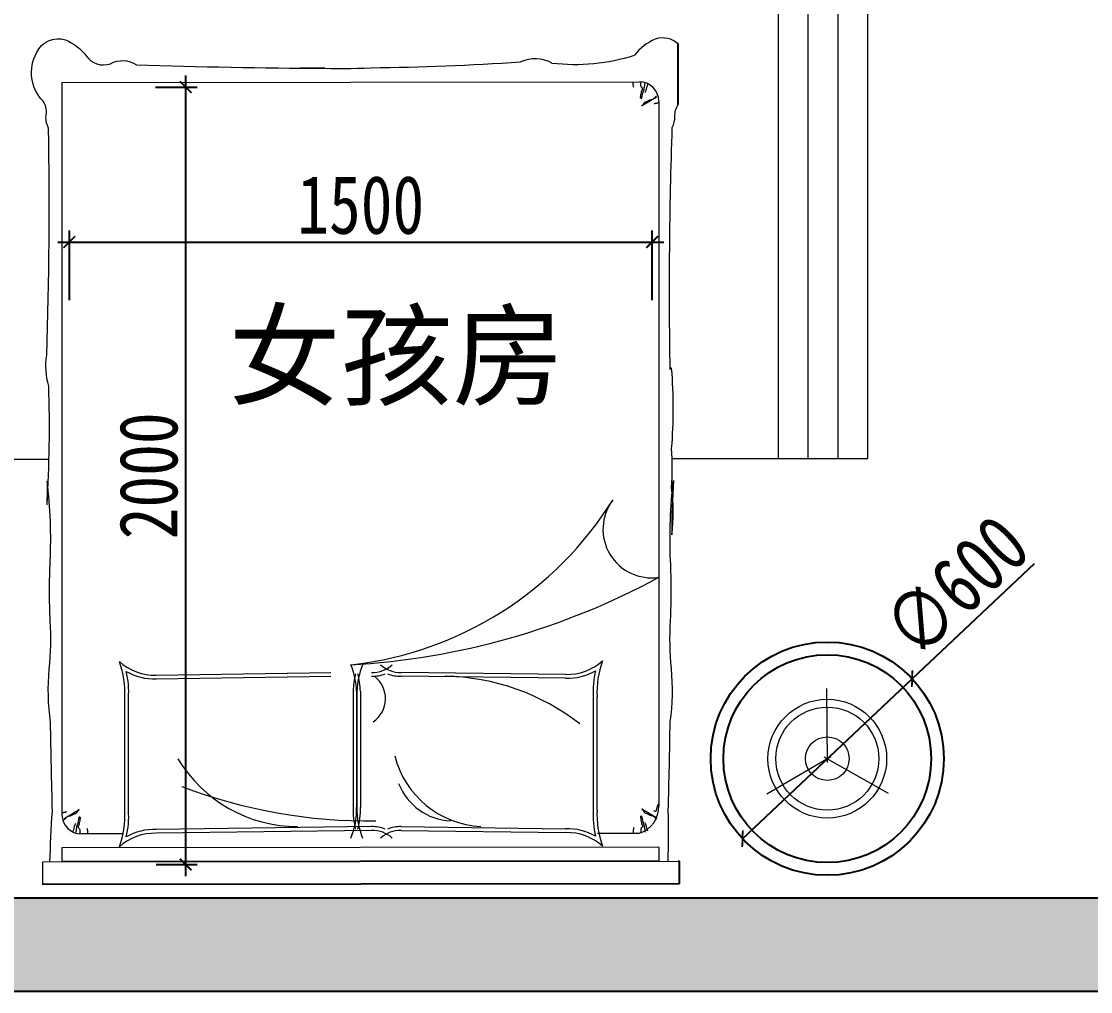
# Model space of a CAD drawing. Header units: millimetres. Extents: x -41640 to 3079702, y -5257903 to 68462.
# Drawn here: x -36005 to -33254, y 35367 to 37863 of the extents above; entities that cross this region are included whole.
import ezdxf

# ---------------------------------------------------------------- set-up
doc = ezdxf.new("R2010")
doc.units = ezdxf.units.MM
doc.header["$LTSCALE"] = 10
doc.layers.get('0').update_dxf_attribs({"color": 255})
doc.layers.get('Defpoints').update_dxf_attribs({"color": 255})
doc.layers.add('0008原建筑墙柱体', color=145, linetype='Continuous')
doc.layers.add('WALL', color=255, linetype='Continuous')
doc.layers.add('FURNITURE', color=2, linetype='Continuous', lineweight=5)
doc.styles.add('(图框)宋体', font='', dxfattribs={"width": 0.8})
doc.styles.get("Standard").update_dxf_attribs({"font": ''})
doc.styles.add('邓林', font='simhei.ttf')
doc.styles.get('(图框)宋体').set_extended_font_data('SimSun')
doc.styles.get('Standard').set_extended_font_data('SimSun')
doc.dimstyles.get("Standard").update_dxf_attribs({"dimtxt": 0.18, "dimasz": 0.18, "dimexe": 0.18, "dimexo": 0.0625, "dimgap": 0.09, "dimtad": 0, "dimtih": 1, "dimtoh": 1, "dimdec": 4, "dimzin": 0, "dimdsep": 46, "dimtxsty": 'Standard', "dimcen": 0.09, "dimadec": 0, "dimazin": 0, "dimtfac": 1, "dimtdec": 4, "dimtofl": 0, "dimtmove": 0, "dimatfit": 3, "dimfxl": 1, "dimtolj": 1, "dimtzin": 0, "dimarcsym": 0})

# ---------------------------------------------------------------- blocks, each defined once
blk = doc.blocks.new('_ArchTick')
at = {"color": 0, "linetype": 'ByBlock', "const_width": 0.15}
blk.add_lwpolyline([(-0.5, -0.5), (0.5, 0.5)], dxfattribs=at)
blk = doc.blocks.new('*D472')
at = {"color": 250, "lineweight": -2}
for p, q in [((-35881.4, 37145.4), (-35881.4, 37325.4)), ((-34381.7, 37145.4), (-34381.7, 37325.4)), ((-35911.4, 37295.4), (-34351.7, 37295.4))]:
    blk.add_line(p, q, dxfattribs=at)
at = {"layer": 'Defpoints', "color": 0, "lineweight": 30}
for p in [(-34381.7, 37295.4), (-35881.4, 37063.9), (-34381.7, 37069.9)]:
    blk.add_point(p, dxfattribs=at)
at = {"color": 250, "lineweight": -2, "xscale": 30, "yscale": 30, "zscale": 30, "rotation": 180}
blk.add_blockref('_ArchTick', (-35881.4, 37295.4), dxfattribs=at)
at = {"color": 250, "lineweight": -2, "xscale": 30, "yscale": 30, "zscale": 30}
blk.add_blockref('_ArchTick', (-34381.7, 37295.4), dxfattribs=at)
at = {"color": 45, "insert": (-35131.6, 37390.4), "char_height": 150, "attachment_point": 5, "style": '(图框)宋体', "bg_fill": 3, "box_fill_scale": 1.1, "bg_fill_color": 256, "bg_fill_true_color": 13158600, "bg_fill_transparency": 14311372}
blk.add_mtext('1500', dxfattribs=at)
blk = doc.blocks.new('_Dot')
at = {"color": 0, "linetype": 'ByBlock', "lineweight": -2}
blk.add_line((-0.5, 0), (-1, 0), dxfattribs=at)
at = {"color": 0, "linetype": 'ByBlock', "const_width": 0.5}
blk.add_lwpolyline([(-0.25, 0, 1), (0.25, 0, 1)], format="xyb", close=True, dxfattribs=at)
blk = doc.blocks.new('DOT')
at = {"color": 0, "linetype": 'ByBlock'}
blk.add_line((-0.35, 0), (-1, 0), dxfattribs=at)
at = {"color": 0, "linetype": 'ByBlock', "const_width": 0.35}
blk.add_lwpolyline([(-0.175, 0, 1), (0.175, 0, 1)], format="xyb", close=True, dxfattribs=at)
blk = doc.blocks.new('*D473')
at = {"color": 250, "lineweight": -2}
for p, q in [((-35582.1, 37724), (-35582.1, 35664)), ((-35660.1, 37694), (-35552.1, 37694)), ((-35657.8, 35694), (-35552.1, 35694))]:
    blk.add_line(p, q, dxfattribs=at)
at = {"layer": 'Defpoints', "color": 0, "lineweight": 30}
for p in [(-35690.1, 37694), (-35687.8, 35694), (-35582.1, 35694)]:
    blk.add_point(p, dxfattribs=at)
at = {"color": 250, "lineweight": -2, "xscale": 30, "yscale": 30, "zscale": 30}
for p, rotation in [((-35582.1, 37694), 90), ((-35582.1, 35694), 270)]:
    blk.add_blockref('_ArchTick', p, dxfattribs=dict(at, rotation=rotation))
at = {"color": 45, "insert": (-35677.1, 36694), "char_height": 150, "attachment_point": 5, "rotation": 90, "style": '(图框)宋体', "bg_fill": 3, "box_fill_scale": 1.1, "bg_fill_color": 256, "bg_fill_true_color": 13158600, "bg_fill_transparency": 14308000}
blk.add_mtext('2000', dxfattribs=at)
blk = doc.blocks.new('*D609')
at = {"color": 250, "lineweight": -2}
for p in [(-33399.1, 36467.9), (-34149.3, 35760.4)]:
    blk.add_line(p, (-33712.8, 36172.1), dxfattribs=at)
at = {"layer": 'Defpoints', "color": 0, "lineweight": 30}
for p in [(-33712.8, 36172.1, 0), (-34149.3, 35760.4, 0)]:
    blk.add_point(p, dxfattribs=at)
at = {"color": 250, "lineweight": -2, "xscale": 30, "yscale": 30, "zscale": 30, "rotation": 43.32336342493579}
blk.add_blockref('_ArchTick', (-34149.3, 35760.4), dxfattribs=at)
at = {"color": 45, "insert": (-33599.4, 36409.7), "char_height": 150, "attachment_point": 5, "rotation": 43.3234, "style": '(图框)宋体', "bg_fill": 3, "box_fill_scale": 1.1, "bg_fill_color": 256, "bg_fill_true_color": 13158600, "bg_fill_transparency": 5545228}
blk.add_mtext('∅600', dxfattribs=at)
at = {"color": 250, "lineweight": -2, "xscale": 30, "yscale": 30, "zscale": 30, "rotation": 223.3233634249358}
blk.add_blockref('_ArchTick', (-33712.8, 36172.1), dxfattribs=at)

msp = doc.modelspace()

# ---------------------------------------------------------------- hatches: boundary and pattern name
at = {"layer": '0008原建筑墙柱体'}
msp.add_hatch(color=252, dxfattribs=at).paths.add_polyline_path([(-18141.1, 35777), (-18381.1, 35777), (-18381.1, 35607), (-37571.3, 35607), (-37571.3, 36557), (-37811.3, 36557), (-37811.3, 35367), (-18141.1, 35367)])

# ---------------------------------------------------------------- linework, layer by layer
at = {"color": 45}
msp.add_line((-34314.7, 37649.4), (-34314.7, 37804.9), dxfattribs=at)
at = {"color": 7}
for p, q in [((-20881.1, 35607), (-37571.3, 35607)), ((-18141.1, 35367), (-37811.3, 35367))]:
    msp.add_line(p, q, dxfattribs=at)
at = {"color": 45}
for points in [[(-34311.5, 35644.6), (-34311.5, 35694.6), (-34311.5, 35701.8), (-34314.7, 35701.8)], [(-34311.5, 35644.6), (-35950.4, 35642.8)]]:
    msp.add_lwpolyline(points, dxfattribs=at)
msp.add_circle((-33931.1, 35966.3, 0), 300, dxfattribs=at)
at = {"color": 250}
msp.add_circle((-33931.1, 35966.3, 0), 267.3, dxfattribs=at)
at = {"layer": 'FURNITURE', "color": 8}
for p, q in [((-34057.8, 38249, -35992.1), (-34057.8, 36738.1, 691.4)), ((-33980.8, 38249, -35992.1), (-33980.8, 36738.1, 921.7)), ((-33903.8, 38249, -35992.1), (-33903.8, 36738.1, 1144.4)), ((-35900.4, 37705.8), (-34414.7, 37707.6)), ((-35900.4, 37705.8), (-35900.4, 35822.8)), ((-34364.7, 37657.6), (-34364.7, 35844.6)), ((-35657.9, 36181.2), (-35208.7, 36188.3)), ((-35657.9, 36181.2), (-35208.7, 36188.3)), ((-35657.9, 36171.3), (-35208.7, 36178.4)), ((-35657.9, 36171.3), (-35208.7, 36178.4)), ((-34604.4, 36183), (-35027.5, 36188.3)), ((-34604.4, 36183), (-35027.5, 36188.3)), ((-34604.4, 36173.1), (-35027.5, 36178.4)), ((-34604.4, 36173.1), (-35027.5, 36178.4)), ((-35738.9, 35832.3), (-35738.9, 36123.3)), ((-35738.9, 35832.3), (-35738.9, 36123.3)), ((-35729.1, 35832.3), (-35729.1, 36123.3)), ((-35729.1, 35832.3), (-35729.1, 36123.3)), ((-35151.2, 36139.6), (-35151.2, 35841)), ((-35151.2, 36139.6), (-35151.2, 35841)), ((-35142.4, 36139.6), (-35142.4, 35841)), ((-35142.4, 36139.6), (-35142.4, 35841)), ((-35141.3, 36139.6), (-35141.3, 35841)), ((-35141.3, 36139.6), (-35141.3, 35841)), ((-35132.5, 36139.6), (-35132.5, 35841)), ((-34533.1, 35834.1), (-34533.1, 36125.1)), ((-34523.2, 35834.1), (-34523.2, 36125.1)), ((-34523.2, 35834.1), (-34523.2, 36125.1)), ((-35743.1, 35772.8), (-35850.4, 35772.8)), ((-35743.1, 35772.8), (-35850.4, 35772.8)), ((-35103.5, 35791.5), (-35657.7, 35784.3)), ((-35103.5, 35791.5), (-35657.7, 35784.3)), ((-35103.5, 35781.6), (-35657.7, 35774.4)), ((-35103.5, 35781.6), (-35657.7, 35774.4)), ((-35027.5, 35791.5), (-34604.4, 35786.1)), ((-35027.5, 35781.6), (-34604.4, 35776.2)), ((-35027.5, 35781.6), (-34604.4, 35776.2)), ((-34522, 35774.6), (-34414.7, 35774.6)), ((-34522, 35774.6), (-34414.7, 35774.6)), ((-34364.7, 35738.6), (-35900.4, 35736.8)), ((-34364.7, 35738.6), (-35900.4, 35736.8)), ((-34364.7, 35738.6), (-34364.7, 35703.8)), ((-34364.7, 35738.6), (-34364.7, 35703.8)), ((-35900.4, 35736.8), (-35900.4, 35702)), ((-35900.4, 35736.8), (-35900.4, 35702)), ((-34364.7, 35703.8), (-35900.4, 35702)), ((-34364.7, 35703.8), (-35900.4, 35702))]:
    msp.add_line(p, q, dxfattribs=at)
at = {"layer": 'FURNITURE', "color": 45}
for p, q in [((-33931, 35956.1, 0), (-33932.6, 36146.5, 0)), ((-33931, 35956.1, 0), (-33932.6, 36146.5, 0)), ((-33922.3, 35971.4, 0), (-34086.4, 35874.8, 0)), ((-33922.3, 35971.4, 0), (-34086.4, 35874.8, 0)), ((-33940, 35971.3, 0), (-33774.3, 35877.4, 0)), ((-33940, 35971.3, 0), (-33774.3, 35877.4, 0)), ((-34314.7, 35701.8), (-35950.4, 35700)), ((-35950.4, 35700), (-35950.4, 35642.8)), ((-35950.4, 35700), (-35950.4, 35642.8))]:
    msp.add_line(p, q, dxfattribs=at)
for points in [[(-35933.7, 36736.3), (-36443.5, 36736.3), (-36443.5, 38247.2), (-34945.6, 38247.9)], [(-34330.4, 36738.1), (-33826.8, 36738.1), (-33826.8, 38249), (-34945.6, 38247.9)]]:
    msp.add_lwpolyline(points, dxfattribs=at)
for points in [[(-35938.4, 36619.3, 0.02207), (-35934.4, 36925, -0.107642), (-35939.7, 37004, 0.013557), (-35935.1, 37588.2, -0.116259), (-35941.8, 37616.7, 0.225197), (-35948.7, 37657.7, -0.329446), (-35965.7, 37782.5, -0.37589), (-35891.5, 37815.8, -0.123892), (-35838.1, 37774.4, 0.342539), (-35775.6, 37754, -0.276618), (-35708.8, 37751.6, 0.007613), (-35223.7, 37742.3, 0.004943), (-35286.2, 37742.9, -0.001172), (-35234, 37742.7)], [(-34340.8, 35701.8, 0.011146), (-34340.2, 35832.8, 0.00267), (-34335.4, 36061.3, 0.05901), (-34332.1, 36198.4, -0.038458), (-34334.6, 36322.1, 0.025508), (-34334.6, 36476.3, -0.039412), (-34326.9, 36682.3, 0.017638), (-34331.3, 36541.9, 0.063424), (-34331.6, 36663.2, 0.02983), (-34331.6, 36763.8, 0.039677), (-34331.6, 36970.2, 1.099833), (-34335.4, 36967.4, -0.012723), (-34330, 37589.9, 0.116259), (-34323.3, 37618.5, -0.149595), (-34314.7, 37649.4, -0.149595)], [(-35931.3, 35700, -0.011144), (-35924.9, 35831, -0.00267), (-35929.7, 36059.6, -0.05901), (-35933, 36196.6, 0.038458), (-35930.5, 36320.3, -0.025508), (-35930.5, 36474.5, 0.039412), (-35938.2, 36680.5, -0.007679), (-35939.4, 36619.3, -0.007679)]]:
    msp.add_lwpolyline(points, format="xyb", dxfattribs=at)
at = {"layer": 'FURNITURE', "color": 8}
for points in [[(-34429, 37692.9), (-34429.5, 37694.8), (-34429.8, 37696.6), (-34430.1, 37698.4), (-34430.3, 37700.3), (-34430.4, 37702.1), (-34430.5, 37703.9), (-34430.5, 37705.8), (-34430.5, 37707.6)], [(-34429, 37692.9), (-34429.5, 37694.8), (-34429.8, 37696.6), (-34430.1, 37698.4), (-34430.3, 37700.3), (-34430.4, 37702.1), (-34430.5, 37703.9), (-34430.5, 37705.8), (-34430.5, 37707.6)], [(-34408.8, 37664.2), (-34411, 37663.6), (-34411.9, 37665.1), (-34411.9, 37665.1), (-34410.8, 37673.6), (-34410.2, 37677.5), (-34408.8, 37678.7), (-34409.4, 37682.8), (-34406.5, 37688.5), (-34406.5, 37691.2), (-34410, 37694.6), (-34410.8, 37697.5), (-34411, 37699.1), (-34411, 37707.5), (-34411, 37706)], [(-34408.8, 37664.2), (-34411, 37663.6), (-34411.9, 37665.1), (-34411.9, 37665.1), (-34410.8, 37673.6), (-34410.2, 37677.5), (-34408.8, 37678.7), (-34409.4, 37682.8), (-34406.5, 37688.5), (-34406.5, 37691.2), (-34410, 37694.6), (-34410.8, 37697.5), (-34411, 37699.1), (-34411, 37707.5), (-34411, 37706)], [(-34408.8, 37664.2), (-34407.7, 37670.1), (-34406.8, 37674.7), (-34406, 37678.1), (-34405.3, 37680.7), (-34404.7, 37682.5), (-34404.2, 37683.7), (-34403.9, 37684.5), (-34403.5, 37685.1), (-34403.3, 37685.7), (-34403.1, 37686.2), (-34402.9, 37686.8), (-34402.8, 37687.4), (-34402.7, 37687.9), (-34402.6, 37688.6), (-34402.5, 37689.2), (-34402.4, 37689.9), (-34402.3, 37690.7), (-34402.2, 37691.6), (-34402, 37692.7), (-34401.7, 37694.2), (-34401.4, 37696.2), (-34401, 37698.6), (-34400.5, 37701.6), (-34399.8, 37705.4)], [(-34408.8, 37664.2), (-34407.7, 37670.1), (-34406.8, 37674.7), (-34406, 37678.1), (-34405.3, 37680.7), (-34404.7, 37682.5), (-34404.2, 37683.7), (-34403.9, 37684.5), (-34403.5, 37685.1), (-34403.3, 37685.7), (-34403.1, 37686.2), (-34402.9, 37686.8), (-34402.8, 37687.4), (-34402.7, 37687.9), (-34402.6, 37688.6), (-34402.5, 37689.2), (-34402.4, 37689.9), (-34402.3, 37690.7), (-34402.2, 37691.6), (-34402, 37692.7), (-34401.7, 37694.2), (-34401.4, 37696.2), (-34401, 37698.6), (-34400.5, 37701.6), (-34399.8, 37705.4)], [(-34392.5, 37702.4), (-34393.5, 37700.1), (-34394.3, 37698.1), (-34395, 37696.3), (-34395.5, 37694.7), (-34395.9, 37693.3), (-34396.2, 37692), (-34396.5, 37690.9), (-34396.8, 37689.8), (-34397, 37688.8), (-34397.3, 37687.9), (-34397.6, 37686.9), (-34397.9, 37685.8), (-34398.4, 37684.6), (-34398.8, 37683.3), (-34399.4, 37681.9), (-34400, 37680.2)], [(-34392.5, 37702.4), (-34393.5, 37700.1), (-34394.3, 37698.1), (-34395, 37696.3), (-34395.5, 37694.7), (-34395.9, 37693.3), (-34396.2, 37692), (-34396.5, 37690.9), (-34396.8, 37689.8), (-34397, 37688.8), (-34397.3, 37687.9), (-34397.6, 37686.9), (-34397.9, 37685.8), (-34398.4, 37684.6), (-34398.8, 37683.3), (-34399.4, 37681.9), (-34400, 37680.2)], [(-34370.2, 37668.7), (-34371.4, 37667.7), (-34372.5, 37667), (-34373.5, 37666.3), (-34374.3, 37665.8), (-34375.1, 37665.4), (-34375.7, 37665), (-34376.3, 37664.7), (-34376.9, 37664.4), (-34377.4, 37664.2), (-34377.9, 37663.9), (-34378.3, 37663.6), (-34378.8, 37663.4), (-34379.2, 37663.1), (-34379.6, 37662.9), (-34380.1, 37662.6), (-34380.5, 37662.3), (-34380.9, 37662.1), (-34381.4, 37661.8), (-34381.8, 37661.5), (-34382.3, 37661.2), (-34382.8, 37660.9), (-34383.4, 37660.5), (-34383.9, 37660.2), (-34384.6, 37659.8), (-34385.2, 37659.4), (-34385.9, 37659), (-34386.6, 37658.6), (-34387.4, 37658.2), (-34388.1, 37657.7), (-34388.8, 37657.3), (-34389.5, 37656.9), (-34390.2, 37656.4), (-34390.9, 37656), (-34391.5, 37655.6), (-34392.1, 37655.2), (-34392.7, 37654.9), (-34393.2, 37654.5), (-34393.8, 37654.1), (-34394.3, 37653.8), (-34394.9, 37653.5), (-34395.4, 37653.1), (-34395.9, 37652.8), (-34396.4, 37652.5), (-34397, 37652.2), (-34397.5, 37651.9), (-34398, 37651.6), (-34398.6, 37651.3), (-34399.2, 37651), (-34399.8, 37650.7), (-34400.3, 37650.4), (-34400.9, 37650.1), (-34401.5, 37649.8), (-34402.1, 37649.5), (-34402.7, 37649.2), (-34403.2, 37648.8), (-34403.8, 37648.5), (-34404.3, 37648.1), (-34404.7, 37647.8), (-34405.2, 37647.4), (-34405.6, 37647.1), (-34406, 37646.7), (-34406.4, 37646.4), (-34406.8, 37646.2), (-34407.1, 37646), (-34407.5, 37645.8), (-34407.8, 37645.8), (-34408.1, 37645.7), (-34408.3, 37645.7), (-34408.5, 37645.8), (-34408.6, 37645.9), (-34408.6, 37646.1), (-34408.4, 37646.3), (-34408.2, 37646.5), (-34407.8, 37646.8), (-34407.4, 37647.1), (-34406.9, 37647.4), (-34406.3, 37647.8), (-34405.8, 37648.3), (-34405.2, 37648.8), (-34404.7, 37649.4), (-34404.3, 37650.1), (-34403.9, 37650.8), (-34403.5, 37651.5), (-34403.1, 37652.2), (-34402.7, 37652.9), (-34402.3, 37653.6), (-34401.8, 37654.2), (-34401.3, 37654.7), (-34400.7, 37655.2), (-34400, 37655.5), (-34399.3, 37655.7), (-34398.5, 37656), (-34397.7, 37656.2), (-34396.9, 37656.4), (-34396.1, 37656.7), (-34395.2, 37657), (-34394.4, 37657.3), (-34393.6, 37657.8), (-34392.7, 37658.3), (-34391.9, 37658.8), (-34391.1, 37659.3), (-34390.2, 37659.8), (-34389.4, 37660.3), (-34388.5, 37660.7), (-34387.5, 37661.1), (-34386.6, 37661.4), (-34385.6, 37661.6), (-34384.7, 37661.8), (-34383.7, 37662), (-34382.9, 37662.2), (-34382, 37662.4), (-34381.3, 37662.6), (-34380.6, 37662.7), (-34380, 37663), (-34379.4, 37663.2), (-34378.9, 37663.4), (-34378.5, 37663.7), (-34378.1, 37663.9), (-34377.7, 37664.2), (-34377.4, 37664.5), (-34377, 37664.8), (-34376.7, 37665.2), (-34376.4, 37665.5), (-34376, 37665.9), (-34375.7, 37666.2), (-34375.4, 37666.6), (-34375, 37667), (-34374.6, 37667.3), (-34374.2, 37667.7), (-34373.7, 37668.1), (-34373.2, 37668.6), (-34372.7, 37669.1), (-34372.2, 37669.6), (-34371.5, 37670.3), (-34370.9, 37671), (-34370.2, 37671.8)], [(-34370.2, 37668.7), (-34371.4, 37667.7), (-34372.5, 37667), (-34373.5, 37666.3), (-34374.3, 37665.8), (-34375.1, 37665.4), (-34375.7, 37665), (-34376.3, 37664.7), (-34376.9, 37664.4), (-34377.4, 37664.2), (-34377.9, 37663.9), (-34378.3, 37663.6), (-34378.8, 37663.4), (-34379.2, 37663.1), (-34379.6, 37662.9), (-34380.1, 37662.6), (-34380.5, 37662.3), (-34380.9, 37662.1), (-34381.4, 37661.8), (-34381.8, 37661.5), (-34382.3, 37661.2), (-34382.8, 37660.9), (-34383.4, 37660.5), (-34383.9, 37660.2), (-34384.6, 37659.8), (-34385.2, 37659.4), (-34385.9, 37659), (-34386.6, 37658.6), (-34387.4, 37658.2), (-34388.1, 37657.7), (-34388.8, 37657.3), (-34389.5, 37656.9), (-34390.2, 37656.4), (-34390.9, 37656), (-34391.5, 37655.6), (-34392.1, 37655.2), (-34392.7, 37654.9), (-34393.2, 37654.5), (-34393.8, 37654.1), (-34394.3, 37653.8), (-34394.9, 37653.5), (-34395.4, 37653.1), (-34395.9, 37652.8), (-34396.4, 37652.5), (-34397, 37652.2), (-34397.5, 37651.9), (-34398, 37651.6), (-34398.6, 37651.3), (-34399.2, 37651), (-34399.8, 37650.7), (-34400.3, 37650.4), (-34400.9, 37650.1), (-34401.5, 37649.8), (-34402.1, 37649.5), (-34402.7, 37649.2), (-34403.2, 37648.8), (-34403.8, 37648.5), (-34404.3, 37648.1), (-34404.7, 37647.8), (-34405.2, 37647.4), (-34405.6, 37647.1), (-34406, 37646.7), (-34406.4, 37646.4), (-34406.8, 37646.2), (-34407.1, 37646), (-34407.5, 37645.8), (-34407.8, 37645.8), (-34408.1, 37645.7), (-34408.3, 37645.7), (-34408.5, 37645.8), (-34408.6, 37645.9), (-34408.6, 37646.1), (-34408.4, 37646.3), (-34408.2, 37646.5), (-34407.8, 37646.8), (-34407.4, 37647.1), (-34406.9, 37647.4), (-34406.3, 37647.8), (-34405.8, 37648.3), (-34405.2, 37648.8), (-34404.7, 37649.4), (-34404.3, 37650.1), (-34403.9, 37650.8), (-34403.5, 37651.5), (-34403.1, 37652.2), (-34402.7, 37652.9), (-34402.3, 37653.6), (-34401.8, 37654.2), (-34401.3, 37654.7), (-34400.7, 37655.2), (-34400, 37655.5), (-34399.3, 37655.7), (-34398.5, 37656), (-34397.7, 37656.2), (-34396.9, 37656.4), (-34396.1, 37656.7), (-34395.2, 37657), (-34394.4, 37657.3), (-34393.6, 37657.8), (-34392.7, 37658.3), (-34391.9, 37658.8), (-34391.1, 37659.3), (-34390.2, 37659.8), (-34389.4, 37660.3), (-34388.5, 37660.7), (-34387.5, 37661.1), (-34386.6, 37661.4), (-34385.6, 37661.6), (-34384.7, 37661.8), (-34383.7, 37662), (-34382.9, 37662.2), (-34382, 37662.4), (-34381.3, 37662.6), (-34380.6, 37662.7), (-34380, 37663), (-34379.4, 37663.2), (-34378.9, 37663.4), (-34378.5, 37663.7), (-34378.1, 37663.9), (-34377.7, 37664.2), (-34377.4, 37664.5), (-34377, 37664.8), (-34376.7, 37665.2), (-34376.4, 37665.5), (-34376, 37665.9), (-34375.7, 37666.2), (-34375.4, 37666.6), (-34375, 37667), (-34374.6, 37667.3), (-34374.2, 37667.7), (-34373.7, 37668.1), (-34373.2, 37668.6), (-34372.7, 37669.1), (-34372.2, 37669.6), (-34371.5, 37670.3), (-34370.9, 37671), (-34370.2, 37671.8)], [(-34364.7, 37654.6), (-34365.9, 37653.7), (-34366.9, 37653.1), (-34367.8, 37652.6), (-34368.5, 37652.3), (-34369.1, 37652.1), (-34369.7, 37652), (-34370.2, 37652), (-34370.6, 37652), (-34371.1, 37652), (-34371.5, 37651.9), (-34372, 37651.9), (-34372.4, 37651.9), (-34372.9, 37651.9), (-34373.3, 37651.8), (-34373.8, 37651.7), (-34374.2, 37651.6), (-34374.7, 37651.4), (-34375.1, 37651.2), (-34375.6, 37651.1), (-34375.9, 37650.9), (-34376.3, 37650.7), (-34376.5, 37650.6), (-34376.7, 37650.5), (-34376.8, 37650.4)], [(-34364.7, 37654.6), (-34365.9, 37653.7), (-34366.9, 37653.1), (-34367.8, 37652.6), (-34368.5, 37652.3), (-34369.1, 37652.1), (-34369.7, 37652), (-34370.2, 37652), (-34370.6, 37652), (-34371.1, 37652), (-34371.5, 37651.9), (-34372, 37651.9), (-34372.4, 37651.9), (-34372.9, 37651.9), (-34373.3, 37651.8), (-34373.8, 37651.7), (-34374.2, 37651.6), (-34374.7, 37651.4), (-34375.1, 37651.2), (-34375.6, 37651.1), (-34375.9, 37650.9), (-34376.3, 37650.7), (-34376.5, 37650.6), (-34376.7, 37650.5), (-34376.8, 37650.4)], [(-35900.4, 35825.9), (-35899.2, 35826.8), (-35898.2, 35827.4), (-35897.4, 35827.9), (-35896.6, 35828.2), (-35896, 35828.4), (-35895.4, 35828.5), (-35894.9, 35828.5), (-35894.5, 35828.5), (-35894, 35828.5), (-35893.6, 35828.5), (-35893.1, 35828.5), (-35892.7, 35828.6), (-35892.2, 35828.6), (-35891.8, 35828.7), (-35891.4, 35828.8), (-35890.9, 35828.9), (-35890.4, 35829.1), (-35890, 35829.2), (-35889.6, 35829.4), (-35889.2, 35829.6), (-35888.8, 35829.8), (-35888.6, 35829.9), (-35888.4, 35830), (-35888.4, 35830)], [(-35900.4, 35825.9), (-35899.2, 35826.8), (-35898.2, 35827.4), (-35897.4, 35827.9), (-35896.6, 35828.2), (-35896, 35828.4), (-35895.4, 35828.5), (-35894.9, 35828.5), (-35894.5, 35828.5), (-35894, 35828.5), (-35893.6, 35828.5), (-35893.1, 35828.5), (-35892.7, 35828.6), (-35892.2, 35828.6), (-35891.8, 35828.7), (-35891.4, 35828.8), (-35890.9, 35828.9), (-35890.4, 35829.1), (-35890, 35829.2), (-35889.6, 35829.4), (-35889.2, 35829.6), (-35888.8, 35829.8), (-35888.6, 35829.9), (-35888.4, 35830), (-35888.4, 35830)], [(-35894.9, 35811.8), (-35893.7, 35812.8), (-35892.6, 35813.5), (-35891.6, 35814.2), (-35890.8, 35814.7), (-35890, 35815.1), (-35889.4, 35815.5), (-35888.8, 35815.8), (-35888.2, 35816.1), (-35887.7, 35816.3), (-35887.2, 35816.6), (-35886.8, 35816.8), (-35886.3, 35817.1), (-35885.9, 35817.4), (-35885.5, 35817.6), (-35885.1, 35817.9), (-35884.6, 35818.2), (-35884.2, 35818.4), (-35883.8, 35818.7), (-35883.3, 35819), (-35882.8, 35819.3), (-35882.3, 35819.6), (-35881.8, 35820), (-35881.2, 35820.3), (-35880.6, 35820.7), (-35879.9, 35821.1), (-35879.2, 35821.5), (-35878.5, 35821.9), (-35877.8, 35822.3), (-35877, 35822.8), (-35876.3, 35823.2), (-35875.6, 35823.6), (-35874.9, 35824), (-35874.2, 35824.5), (-35873.6, 35824.8), (-35873, 35825.2), (-35872.4, 35825.6), (-35871.9, 35826), (-35871.3, 35826.3), (-35870.8, 35826.7), (-35870.3, 35827), (-35869.7, 35827.3), (-35869.2, 35827.7), (-35868.7, 35828), (-35868.2, 35828.3), (-35867.6, 35828.6), (-35867.1, 35828.9), (-35866.5, 35829.2), (-35865.9, 35829.5), (-35865.4, 35829.8), (-35864.8, 35830.1), (-35864.2, 35830.4), (-35863.6, 35830.7), (-35863, 35831), (-35862.4, 35831.3), (-35861.9, 35831.6), (-35861.3, 35832), (-35860.8, 35832.3), (-35860.4, 35832.7), (-35859.9, 35833.1), (-35859.5, 35833.4), (-35859.1, 35833.8), (-35858.7, 35834.1), (-35858.3, 35834.3), (-35858, 35834.5), (-35857.6, 35834.6), (-35857.3, 35834.7), (-35857, 35834.8), (-35856.8, 35834.7), (-35856.6, 35834.7), (-35856.5, 35834.6), (-35856.6, 35834.4), (-35856.7, 35834.2), (-35857, 35834), (-35857.3, 35833.7), (-35857.8, 35833.4), (-35858.3, 35833.1), (-35858.8, 35832.6), (-35859.4, 35832.2), (-35859.9, 35831.7), (-35860.4, 35831.1), (-35860.8, 35830.4), (-35861.3, 35829.7), (-35861.6, 35829), (-35862, 35828.2), (-35862.4, 35827.5), (-35862.8, 35826.9), (-35863.3, 35826.3), (-35863.8, 35825.7), (-35864.4, 35825.3), (-35865.1, 35825), (-35865.8, 35824.7), (-35866.6, 35824.5), (-35867.4, 35824.3), (-35868.2, 35824.1), (-35869.1, 35823.8), (-35869.9, 35823.5), (-35870.7, 35823.1), (-35871.6, 35822.7), (-35872.4, 35822.2), (-35873.2, 35821.7), (-35874, 35821.2), (-35874.9, 35820.7), (-35875.8, 35820.2), (-35876.7, 35819.8), (-35877.6, 35819.4), (-35878.6, 35819.1), (-35879.5, 35818.9), (-35880.5, 35818.6), (-35881.4, 35818.5), (-35882.3, 35818.3), (-35883.1, 35818.1), (-35883.9, 35817.9), (-35884.5, 35817.7), (-35885.1, 35817.5), (-35885.7, 35817.3), (-35886.2, 35817.1), (-35886.6, 35816.8), (-35887, 35816.5), (-35887.4, 35816.3), (-35887.7, 35816), (-35888.1, 35815.6), (-35888.4, 35815.3), (-35888.7, 35815), (-35889.1, 35814.6), (-35889.4, 35814.3), (-35889.8, 35813.9), (-35890.1, 35813.5), (-35890.5, 35813.1), (-35890.9, 35812.7), (-35891.4, 35812.3), (-35891.9, 35811.9), (-35892.4, 35811.4), (-35893, 35810.8), (-35893.6, 35810.2), (-35894.2, 35809.5), (-35894.9, 35808.7)], [(-35894.9, 35811.8), (-35893.7, 35812.8), (-35892.6, 35813.5), (-35891.6, 35814.2), (-35890.8, 35814.7), (-35890, 35815.1), (-35889.4, 35815.5), (-35888.8, 35815.8), (-35888.2, 35816.1), (-35887.7, 35816.3), (-35887.2, 35816.6), (-35886.8, 35816.8), (-35886.3, 35817.1), (-35885.9, 35817.4), (-35885.5, 35817.6), (-35885.1, 35817.9), (-35884.6, 35818.2), (-35884.2, 35818.4), (-35883.8, 35818.7), (-35883.3, 35819), (-35882.8, 35819.3), (-35882.3, 35819.6), (-35881.8, 35820), (-35881.2, 35820.3), (-35880.6, 35820.7), (-35879.9, 35821.1), (-35879.2, 35821.5), (-35878.5, 35821.9), (-35877.8, 35822.3), (-35877, 35822.8), (-35876.3, 35823.2), (-35875.6, 35823.6), (-35874.9, 35824), (-35874.2, 35824.5), (-35873.6, 35824.8), (-35873, 35825.2), (-35872.4, 35825.6), (-35871.9, 35826), (-35871.3, 35826.3), (-35870.8, 35826.7), (-35870.3, 35827), (-35869.7, 35827.3), (-35869.2, 35827.7), (-35868.7, 35828), (-35868.2, 35828.3), (-35867.6, 35828.6), (-35867.1, 35828.9), (-35866.5, 35829.2), (-35865.9, 35829.5), (-35865.4, 35829.8), (-35864.8, 35830.1), (-35864.2, 35830.4), (-35863.6, 35830.7), (-35863, 35831), (-35862.4, 35831.3), (-35861.9, 35831.6), (-35861.3, 35832), (-35860.8, 35832.3), (-35860.4, 35832.7), (-35859.9, 35833.1), (-35859.5, 35833.4), (-35859.1, 35833.8), (-35858.7, 35834.1), (-35858.3, 35834.3), (-35858, 35834.5), (-35857.6, 35834.6), (-35857.3, 35834.7), (-35857, 35834.8), (-35856.8, 35834.7), (-35856.6, 35834.7), (-35856.5, 35834.6), (-35856.6, 35834.4), (-35856.7, 35834.2), (-35857, 35834), (-35857.3, 35833.7), (-35857.8, 35833.4), (-35858.3, 35833.1), (-35858.8, 35832.6), (-35859.4, 35832.2), (-35859.9, 35831.7), (-35860.4, 35831.1), (-35860.8, 35830.4), (-35861.3, 35829.7), (-35861.6, 35829), (-35862, 35828.2), (-35862.4, 35827.5), (-35862.8, 35826.9), (-35863.3, 35826.3), (-35863.8, 35825.7), (-35864.4, 35825.3), (-35865.1, 35825), (-35865.8, 35824.7), (-35866.6, 35824.5), (-35867.4, 35824.3), (-35868.2, 35824.1), (-35869.1, 35823.8), (-35869.9, 35823.5), (-35870.7, 35823.1), (-35871.6, 35822.7), (-35872.4, 35822.2), (-35873.2, 35821.7), (-35874, 35821.2), (-35874.9, 35820.7), (-35875.8, 35820.2), (-35876.7, 35819.8), (-35877.6, 35819.4), (-35878.6, 35819.1), (-35879.5, 35818.9), (-35880.5, 35818.6), (-35881.4, 35818.5), (-35882.3, 35818.3), (-35883.1, 35818.1), (-35883.9, 35817.9), (-35884.5, 35817.7), (-35885.1, 35817.5), (-35885.7, 35817.3), (-35886.2, 35817.1), (-35886.6, 35816.8), (-35887, 35816.5), (-35887.4, 35816.3), (-35887.7, 35816), (-35888.1, 35815.6), (-35888.4, 35815.3), (-35888.7, 35815), (-35889.1, 35814.6), (-35889.4, 35814.3), (-35889.8, 35813.9), (-35890.1, 35813.5), (-35890.5, 35813.1), (-35890.9, 35812.7), (-35891.4, 35812.3), (-35891.9, 35811.9), (-35892.4, 35811.4), (-35893, 35810.8), (-35893.6, 35810.2), (-35894.2, 35809.5), (-35894.9, 35808.7)], [(-34370.2, 35813.6), (-34371.4, 35814.5), (-34372.5, 35815.3), (-34373.5, 35816), (-34374.3, 35816.5), (-34375.1, 35816.9), (-34375.7, 35817.3), (-34376.3, 35817.6), (-34376.9, 35817.8), (-34377.4, 35818.1), (-34377.9, 35818.4), (-34378.3, 35818.6), (-34378.8, 35818.9), (-34379.2, 35819.1), (-34379.6, 35819.4), (-34380.1, 35819.7), (-34380.5, 35819.9), (-34380.9, 35820.2), (-34381.4, 35820.5), (-34381.8, 35820.8), (-34382.3, 35821.1), (-34382.8, 35821.4), (-34383.4, 35821.7), (-34383.9, 35822.1), (-34384.6, 35822.5), (-34385.2, 35822.8), (-34385.9, 35823.3), (-34386.6, 35823.7), (-34387.4, 35824.1), (-34388.1, 35824.5), (-34388.8, 35825), (-34389.5, 35825.4), (-34390.2, 35825.8), (-34390.9, 35826.2), (-34391.5, 35826.6), (-34392.1, 35827), (-34392.7, 35827.4), (-34393.2, 35827.8), (-34393.8, 35828.1), (-34394.3, 35828.5), (-34394.9, 35828.8), (-34395.4, 35829.1), (-34395.9, 35829.4), (-34396.4, 35829.8), (-34397, 35830.1), (-34397.5, 35830.4), (-34398, 35830.7), (-34398.6, 35831), (-34399.2, 35831.3), (-34399.8, 35831.5), (-34400.3, 35831.8), (-34400.9, 35832.1), (-34401.5, 35832.4), (-34402.1, 35832.8), (-34402.7, 35833.1), (-34403.2, 35833.4), (-34403.8, 35833.8), (-34404.3, 35834.1), (-34404.7, 35834.5), (-34405.2, 35834.9), (-34405.6, 35835.2), (-34406, 35835.5), (-34406.4, 35835.8), (-34406.8, 35836.1), (-34407.1, 35836.3), (-34407.5, 35836.4), (-34407.8, 35836.5), (-34408.1, 35836.5), (-34408.3, 35836.5), (-34408.5, 35836.5), (-34408.6, 35836.3), (-34408.6, 35836.2), (-34408.4, 35836), (-34408.2, 35835.8), (-34407.8, 35835.5), (-34407.4, 35835.2), (-34406.9, 35834.8), (-34406.3, 35834.4), (-34405.8, 35834), (-34405.2, 35833.4), (-34404.7, 35832.9), (-34404.3, 35832.2), (-34403.9, 35831.5), (-34403.5, 35830.8), (-34403.1, 35830), (-34402.7, 35829.3), (-34402.3, 35828.6), (-34401.8, 35828), (-34401.3, 35827.5), (-34400.7, 35827.1), (-34400, 35826.8), (-34399.3, 35826.5), (-34398.5, 35826.3), (-34397.7, 35826.1), (-34396.9, 35825.9), (-34396.1, 35825.6), (-34395.2, 35825.3), (-34394.4, 35824.9), (-34393.6, 35824.5), (-34392.7, 35824), (-34391.9, 35823.5), (-34391.1, 35823), (-34390.2, 35822.5), (-34389.4, 35822), (-34388.5, 35821.6), (-34387.5, 35821.2), (-34386.6, 35820.9), (-34385.6, 35820.7), (-34384.7, 35820.4), (-34383.7, 35820.2), (-34382.9, 35820.1), (-34382, 35819.9), (-34381.3, 35819.7), (-34380.6, 35819.5), (-34380, 35819.3), (-34379.4, 35819.1), (-34378.9, 35818.8), (-34378.5, 35818.6), (-34378.1, 35818.3), (-34377.7, 35818), (-34377.4, 35817.7), (-34377, 35817.4), (-34376.7, 35817.1), (-34376.4, 35816.8), (-34376, 35816.4), (-34375.7, 35816), (-34375.4, 35815.7), (-34375, 35815.3), (-34374.6, 35814.9), (-34374.2, 35814.5), (-34373.7, 35814.1), (-34373.2, 35813.7), (-34372.7, 35813.2), (-34372.2, 35812.6), (-34371.5, 35812), (-34370.9, 35811.3), (-34370.2, 35810.5)], [(-34370.2, 35813.6), (-34371.4, 35814.5), (-34372.5, 35815.3), (-34373.5, 35816), (-34374.3, 35816.5), (-34375.1, 35816.9), (-34375.7, 35817.3), (-34376.3, 35817.6), (-34376.9, 35817.8), (-34377.4, 35818.1), (-34377.9, 35818.4), (-34378.3, 35818.6), (-34378.8, 35818.9), (-34379.2, 35819.1), (-34379.6, 35819.4), (-34380.1, 35819.7), (-34380.5, 35819.9), (-34380.9, 35820.2), (-34381.4, 35820.5), (-34381.8, 35820.8), (-34382.3, 35821.1), (-34382.8, 35821.4), (-34383.4, 35821.7), (-34383.9, 35822.1), (-34384.6, 35822.5), (-34385.2, 35822.8), (-34385.9, 35823.3), (-34386.6, 35823.7), (-34387.4, 35824.1), (-34388.1, 35824.5), (-34388.8, 35825), (-34389.5, 35825.4), (-34390.2, 35825.8), (-34390.9, 35826.2), (-34391.5, 35826.6), (-34392.1, 35827), (-34392.7, 35827.4), (-34393.2, 35827.8), (-34393.8, 35828.1), (-34394.3, 35828.5), (-34394.9, 35828.8), (-34395.4, 35829.1), (-34395.9, 35829.4), (-34396.4, 35829.8), (-34397, 35830.1), (-34397.5, 35830.4), (-34398, 35830.7), (-34398.6, 35831), (-34399.2, 35831.3), (-34399.8, 35831.5), (-34400.3, 35831.8), (-34400.9, 35832.1), (-34401.5, 35832.4), (-34402.1, 35832.8), (-34402.7, 35833.1), (-34403.2, 35833.4), (-34403.8, 35833.8), (-34404.3, 35834.1), (-34404.7, 35834.5), (-34405.2, 35834.9), (-34405.6, 35835.2), (-34406, 35835.5), (-34406.4, 35835.8), (-34406.8, 35836.1), (-34407.1, 35836.3), (-34407.5, 35836.4), (-34407.8, 35836.5), (-34408.1, 35836.5), (-34408.3, 35836.5), (-34408.5, 35836.5), (-34408.6, 35836.3), (-34408.6, 35836.2), (-34408.4, 35836), (-34408.2, 35835.8), (-34407.8, 35835.5), (-34407.4, 35835.2), (-34406.9, 35834.8), (-34406.3, 35834.4), (-34405.8, 35834), (-34405.2, 35833.4), (-34404.7, 35832.9), (-34404.3, 35832.2), (-34403.9, 35831.5), (-34403.5, 35830.8), (-34403.1, 35830), (-34402.7, 35829.3), (-34402.3, 35828.6), (-34401.8, 35828), (-34401.3, 35827.5), (-34400.7, 35827.1), (-34400, 35826.8), (-34399.3, 35826.5), (-34398.5, 35826.3), (-34397.7, 35826.1), (-34396.9, 35825.9), (-34396.1, 35825.6), (-34395.2, 35825.3), (-34394.4, 35824.9), (-34393.6, 35824.5), (-34392.7, 35824), (-34391.9, 35823.5), (-34391.1, 35823), (-34390.2, 35822.5), (-34389.4, 35822), (-34388.5, 35821.6), (-34387.5, 35821.2), (-34386.6, 35820.9), (-34385.6, 35820.7), (-34384.7, 35820.4), (-34383.7, 35820.2), (-34382.9, 35820.1), (-34382, 35819.9), (-34381.3, 35819.7), (-34380.6, 35819.5), (-34380, 35819.3), (-34379.4, 35819.1), (-34378.9, 35818.8), (-34378.5, 35818.6), (-34378.1, 35818.3), (-34377.7, 35818), (-34377.4, 35817.7), (-34377, 35817.4), (-34376.7, 35817.1), (-34376.4, 35816.8), (-34376, 35816.4), (-34375.7, 35816), (-34375.4, 35815.7), (-34375, 35815.3), (-34374.6, 35814.9), (-34374.2, 35814.5), (-34373.7, 35814.1), (-34373.2, 35813.7), (-34372.7, 35813.2), (-34372.2, 35812.6), (-34371.5, 35812), (-34370.9, 35811.3), (-34370.2, 35810.5)], [(-34364.7, 35847.7), (-34365.9, 35848.1), (-34366.9, 35847.6), (-34367.8, 35846.2), (-34368.5, 35844.4), (-34369.1, 35842.1), (-34369.7, 35839.7), (-34370.2, 35837.4), (-34370.6, 35835.3), (-34371.1, 35833.7), (-34371.5, 35832.4), (-34372, 35831.6), (-34372.4, 35831), (-34372.9, 35830.7), (-34373.3, 35830.5), (-34373.8, 35830.6), (-34374.2, 35830.7), (-34374.7, 35830.8), (-34375.1, 35831), (-34375.6, 35831.2), (-34375.9, 35831.4), (-34376.3, 35831.6), (-34376.5, 35831.7), (-34376.7, 35831.8), (-34376.8, 35831.8)], [(-34364.7, 35847.7), (-34365.9, 35848.1), (-34366.9, 35847.6), (-34367.8, 35846.2), (-34368.5, 35844.4), (-34369.1, 35842.1), (-34369.7, 35839.7), (-34370.2, 35837.4), (-34370.6, 35835.3), (-34371.1, 35833.7), (-34371.5, 35832.4), (-34372, 35831.6), (-34372.4, 35831), (-34372.9, 35830.7), (-34373.3, 35830.5), (-34373.8, 35830.6), (-34374.2, 35830.7), (-34374.7, 35830.8), (-34375.1, 35831), (-34375.6, 35831.2), (-34375.9, 35831.4), (-34376.3, 35831.6), (-34376.5, 35831.7), (-34376.7, 35831.8), (-34376.8, 35831.8)], [(-35872.6, 35778), (-35871.6, 35780.3), (-35870.8, 35782.4), (-35870.1, 35784.2), (-35869.6, 35785.8), (-35869.2, 35787.2), (-35868.9, 35788.4), (-35868.6, 35789.6), (-35868.4, 35790.6), (-35868.1, 35791.6), (-35867.8, 35792.6), (-35867.5, 35793.6), (-35867.2, 35794.7), (-35866.8, 35795.8), (-35866.3, 35797.1), (-35865.7, 35798.6), (-35865.1, 35800.3)], [(-35872.6, 35778), (-35871.6, 35780.3), (-35870.8, 35782.4), (-35870.1, 35784.2), (-35869.6, 35785.8), (-35869.2, 35787.2), (-35868.9, 35788.4), (-35868.6, 35789.6), (-35868.4, 35790.6), (-35868.1, 35791.6), (-35867.8, 35792.6), (-35867.5, 35793.6), (-35867.2, 35794.7), (-35866.8, 35795.8), (-35866.3, 35797.1), (-35865.7, 35798.6), (-35865.1, 35800.3)], [(-35856.3, 35816.3), (-35857.4, 35810.4), (-35858.3, 35805.8), (-35859.2, 35802.3), (-35859.8, 35799.8), (-35860.4, 35798), (-35860.9, 35796.8), (-35861.3, 35796), (-35861.6, 35795.4), (-35861.8, 35794.8), (-35862, 35794.2), (-35862.2, 35793.7), (-35862.3, 35793.1), (-35862.4, 35792.5), (-35862.5, 35791.9), (-35862.6, 35791.3), (-35862.7, 35790.6), (-35862.8, 35789.8), (-35863, 35788.9), (-35863.1, 35787.7), (-35863.4, 35786.2), (-35863.7, 35784.3), (-35864.1, 35781.9), (-35864.6, 35778.8), (-35865.3, 35775.1)], [(-35856.3, 35816.3), (-35857.4, 35810.4), (-35858.3, 35805.8), (-35859.2, 35802.3), (-35859.8, 35799.8), (-35860.4, 35798), (-35860.9, 35796.8), (-35861.3, 35796), (-35861.6, 35795.4), (-35861.8, 35794.8), (-35862, 35794.2), (-35862.2, 35793.7), (-35862.3, 35793.1), (-35862.4, 35792.5), (-35862.5, 35791.9), (-35862.6, 35791.3), (-35862.7, 35790.6), (-35862.8, 35789.8), (-35863, 35788.9), (-35863.1, 35787.7), (-35863.4, 35786.2), (-35863.7, 35784.3), (-35864.1, 35781.9), (-35864.6, 35778.8), (-35865.3, 35775.1)], [(-35856.3, 35816.3), (-35854.2, 35816.9), (-35853.2, 35815.3), (-35853.2, 35815.3), (-35854.3, 35806.9), (-35854.9, 35803), (-35856.3, 35801.8), (-35855.7, 35797.7), (-35858.7, 35792), (-35858.7, 35789.2), (-35855.1, 35785.9), (-35854.3, 35783), (-35854.2, 35781.4), (-35854.1, 35773), (-35854.1, 35774.5)], [(-35856.3, 35816.3), (-35854.2, 35816.9), (-35853.2, 35815.3), (-35853.2, 35815.3), (-35854.3, 35806.9), (-35854.9, 35803), (-35856.3, 35801.8), (-35855.7, 35797.7), (-35858.7, 35792), (-35858.7, 35789.2), (-35855.1, 35785.9), (-35854.3, 35783), (-35854.2, 35781.4), (-35854.1, 35773), (-35854.1, 35774.5)], [(-34408.8, 35818.1), (-34411, 35818.7), (-34411.9, 35817.1), (-34411.9, 35817.1), (-34410.8, 35808.7), (-34410.2, 35804.8), (-34408.8, 35803.6), (-34409.4, 35799.5), (-34406.5, 35793.8), (-34406.5, 35791), (-34410, 35787.7), (-34410.8, 35784.7), (-34411, 35783.2), (-34411, 35774.8), (-34411, 35776.3)], [(-34408.8, 35818.1), (-34411, 35818.7), (-34411.9, 35817.1), (-34411.9, 35817.1), (-34410.8, 35808.7), (-34410.2, 35804.8), (-34408.8, 35803.6), (-34409.4, 35799.5), (-34406.5, 35793.8), (-34406.5, 35791), (-34410, 35787.7), (-34410.8, 35784.7), (-34411, 35783.2), (-34411, 35774.8), (-34411, 35776.3)], [(-34408.8, 35818.1), (-34407.7, 35812.2), (-34406.8, 35807.6), (-34406, 35804.1), (-34405.3, 35801.6), (-34404.7, 35799.8), (-34404.2, 35798.6), (-34403.9, 35797.8), (-34403.5, 35797.1), (-34403.3, 35796.6), (-34403.1, 35796), (-34402.9, 35795.5), (-34402.8, 35794.9), (-34402.7, 35794.3), (-34402.6, 35793.7), (-34402.5, 35793.1), (-34402.4, 35792.4), (-34402.3, 35791.6), (-34402.2, 35790.7), (-34402, 35789.5), (-34401.7, 35788), (-34401.4, 35786.1), (-34401, 35783.7), (-34400.5, 35780.6), (-34399.8, 35776.9)], [(-34408.8, 35818.1), (-34407.7, 35812.2), (-34406.8, 35807.6), (-34406, 35804.1), (-34405.3, 35801.6), (-34404.7, 35799.8), (-34404.2, 35798.6), (-34403.9, 35797.8), (-34403.5, 35797.1), (-34403.3, 35796.6), (-34403.1, 35796), (-34402.9, 35795.5), (-34402.8, 35794.9), (-34402.7, 35794.3), (-34402.6, 35793.7), (-34402.5, 35793.1), (-34402.4, 35792.4), (-34402.3, 35791.6), (-34402.2, 35790.7), (-34402, 35789.5), (-34401.7, 35788), (-34401.4, 35786.1), (-34401, 35783.7), (-34400.5, 35780.6), (-34399.8, 35776.9)], [(-34392.5, 35779.8), (-34393.5, 35782.1), (-34394.3, 35784.2), (-34395, 35786), (-34395.5, 35787.5), (-34395.9, 35789), (-34396.2, 35790.2), (-34396.5, 35791.4), (-34396.8, 35792.4), (-34397, 35793.4), (-34397.3, 35794.4), (-34397.6, 35795.4), (-34397.9, 35796.5), (-34398.4, 35797.6), (-34398.8, 35798.9), (-34399.4, 35800.4), (-34400, 35802.1)], [(-34392.5, 35779.8), (-34393.5, 35782.1), (-34394.3, 35784.2), (-34395, 35786), (-34395.5, 35787.5), (-34395.9, 35789), (-34396.2, 35790.2), (-34396.5, 35791.4), (-34396.8, 35792.4), (-34397, 35793.4), (-34397.3, 35794.4), (-34397.6, 35795.4), (-34397.9, 35796.5), (-34398.4, 35797.6), (-34398.8, 35798.9), (-34399.4, 35800.4), (-34400, 35802.1)], [(-35836.1, 35787.5), (-35835.6, 35785.7), (-35835.3, 35783.9), (-35835, 35782), (-35834.8, 35780.2), (-35834.7, 35778.4), (-35834.7, 35776.5), (-35834.6, 35774.7), (-35834.6, 35772.8)], [(-35836.1, 35787.5), (-35835.6, 35785.7), (-35835.3, 35783.9), (-35835, 35782), (-35834.8, 35780.2), (-35834.7, 35778.4), (-35834.7, 35776.5), (-35834.6, 35774.7), (-35834.6, 35772.8)], [(-34429, 35789.3), (-34429.5, 35787.5), (-34429.8, 35785.7), (-34430.1, 35783.8), (-34430.3, 35782), (-34430.4, 35780.2), (-34430.5, 35778.3), (-34430.5, 35776.5), (-34430.5, 35774.6)], [(-34429, 35789.3), (-34429.5, 35787.5), (-34429.8, 35785.7), (-34430.1, 35783.8), (-34430.3, 35782), (-34430.4, 35780.2), (-34430.5, 35778.3), (-34430.5, 35776.5), (-34430.5, 35774.6)]]:
    msp.add_lwpolyline(points, dxfattribs=at)
at = {"layer": 'FURNITURE', "color": 45}
for radius in [152.7, 56]:
    msp.add_circle((-33931.1, 35966.3, 0), radius, dxfattribs=at)
at = {"layer": 'FURNITURE', "color": 8}
msp.add_circle((-33931.1, 35966.3, 0), 132.4, dxfattribs=at)
at = {"layer": 'FURNITURE', "color": 45}
for centre, radius, start, end in [((-34318, 37690.9), 138.4, 113.7061, 141.956), ((-34355.5, 37758.6), 61.8, 48.5731, 107.0582), ((-34581, 38264.1), 511.7, 263.4332, 287.5134), ((-35206.4, 45242), 7499.1, 270.77351, 273.71733), ((-34682.8, 37673.8), 92.8, 62.1782, 113.7671), ((-35186.3, 39800.8), 2058.8, 268.4117, 272.2595)]:
    msp.add_arc(centre, radius, start, end, dxfattribs=at)
at = {"layer": 'FURNITURE', "color": 8}
for centre, radius, start, end in [((-34414.7, 37657.6), 50, 0, 90), ((-34414.7, 37657.6), 50, 0, 90), ((-35260.4, 37119.2), 917.7, 276.917, 327.8762), ((-35260.4, 37119.2), 917.7, 276.917, 327.8762), ((-34383.6, 36556.2), 124.7, 143.0265, 278.714), ((-34383.6, 36556.2), 124.7, 143.0265, 278.714), ((-35260.9, 38081.2), 1876.1, 273.1333, 298.5345), ((-35260.9, 38081.2), 1876.1, 273.1333, 298.5345), ((-35661.4, 36318.7), 137.5, 228.4161, 271.5527), ((-35963.6, 36137), 225.2, 356.5245, 20.485), ((-35661.4, 36318.7), 137.5, 228.4161, 271.5527), ((-35963.6, 36137), 225.2, 356.5245, 20.485), ((-35333.9, 36134.2), 191.6, 1.6077, 22.6023), ((-35333.9, 36134.2), 191.6, 1.6077, 22.6023), ((-34949.8, 36134.2), 191.6, 157.3977, 178.3923), ((-34949.8, 36134.2), 191.6, 157.3977, 178.3923), ((-35101.2, 36264), 75.8, 268.1988, 312.1405), ((-35101.2, 36264), 75.8, 268.1988, 312.1405), ((-35029.9, 36264), 75.8, 227.8595, 271.8012), ((-35029.9, 36264), 75.8, 227.8595, 271.8012), ((-34600.7, 36320.5), 137.5, 268.4473, 311.5839), ((-34600.7, 36320.5), 137.5, 268.4473, 311.5839), ((-34298.5, 36138.8), 225.2, 159.515, 183.4755), ((-34298.5, 36138.8), 225.2, 159.515, 183.4755), ((-35661.6, 36318.7), 147.4, 240.1487, 271.5527), ((-35963.8, 36137), 235.1, 356.5245, 13.2301), ((-35963.8, 36137), 235.1, 356.5245, 13.2301), ((-35661.6, 36318.7), 147.4, 240.1487, 271.5527), ((-34949.8, 36134.2), 201.5, 165.4484, 178.3923), ((-34949.8, 36134.2), 201.5, 165.4484, 178.3923), ((-35333.9, 36134.2), 201.5, 1.6077, 14.5516), ((-35333.9, 36134.2), 201.5, 1.6077, 14.5516), ((-35101.2, 36264), 85.7, 268.1988, 292.4287), ((-35101.2, 36264), 85.7, 268.1988, 292.4287), ((-35140.3, 36120.8), 72.4, 304.2885, 52.7468), ((-35140.3, 36120.8), 72.4, 304.2885, 52.7468), ((-35029.9, 36264), 85.7, 247.5713, 271.8012), ((-35029.9, 36264), 85.7, 247.5713, 271.8012), ((-34924.1, 35600.8), 577.6, 51.9396, 89.0763), ((-34924.1, 35600.8), 577.6, 51.9396, 89.0763), ((-34600.7, 36320.5), 147.4, 268.4473, 299.8513), ((-34600.7, 36320.5), 147.4, 268.4473, 299.8513), ((-34298.5, 36138.8), 235.1, 166.7699, 183.4755), ((-35293.9, 36150.4), 358.9, 210.9083, 270.0304), ((-35293.9, 36150.4), 358.9, 210.9083, 270.0304), ((-34808.9, 36034.2), 243.1, 194.5403, 266.774), ((-34808.9, 36034.2), 243.1, 194.5403, 266.774), ((-35114, 37136.3), 1330, 248.9487, 270.9119), ((-35114, 37136.3), 1330, 248.9487, 270.9119), ((-34893.7, 35957), 150.7, 201.3426, 267.3914), ((-34893.7, 35957), 150.7, 201.3426, 267.3914), ((-35850.4, 35822.8), 50, 180, 270), ((-35850.4, 35822.8), 50, 180, 270), ((-35963.6, 35818.6), 225.2, 339.515, 3.4755), ((-35963.6, 35818.6), 225.2, 339.515, 3.4755), ((-35963.8, 35818.6), 235.1, 346.7699, 3.4755), ((-35333.9, 35835.4), 191.6, 337.3977, 1.6077), ((-35333.9, 35835.4), 191.6, 337.3977, 1.6077), ((-34949.8, 35835.4), 201.5, 178.3923, 194.5516), ((-34949.8, 35835.4), 201.5, 178.3923, 194.5516), ((-34949.8, 35835.4), 191.6, 178.3923, 202.6023), ((-34949.8, 35835.4), 191.6, 178.3923, 202.6023), ((-35333.9, 35835.4), 201.5, 345.4484, 1.6077), ((-34298.5, 35820.4), 235.1, 176.5245, 193.2301), ((-34298.5, 35820.4), 225.2, 176.5245, 200.485), ((-34298.5, 35820.4), 225.2, 176.5245, 200.485), ((-34435.1, 35842.1), 70.5, 286.8568, 2.0678), ((-34435.1, 35842.1), 70.5, 286.8568, 2.0678), ((-35661.4, 35637), 137.5, 88.4473, 131.5839), ((-35661.4, 35637), 137.5, 88.4473, 131.5839), ((-35661.6, 35637), 147.4, 88.4473, 119.8513), ((-35101.2, 35705.8), 85.7, 67.5713, 91.8012), ((-35101.2, 35705.8), 85.7, 67.5713, 91.8012), ((-35101.2, 35705.8), 75.8, 47.8595, 91.8012), ((-35101.2, 35705.8), 75.8, 47.8595, 91.8012), ((-35029.9, 35705.8), 75.8, 88.1988, 132.1405), ((-35029.9, 35705.8), 75.8, 88.1988, 132.1405), ((-35029.9, 35705.8), 85.7, 88.1988, 112.4287), ((-35029.9, 35705.8), 85.7, 88.1988, 112.4287), ((-34600.7, 35638.7), 147.4, 60.1487, 91.5527), ((-34600.7, 35638.7), 147.4, 60.1487, 91.5527), ((-34600.7, 35638.7), 137.5, 48.4161, 91.5527), ((-34600.7, 35638.7), 137.5, 48.4161, 91.5527)]:
    msp.add_arc(centre, radius, start, end, dxfattribs=at)

# ---------------------------------------------------------------- texts
at = {"layer": 'WALL', "color": 45, "linetype": 'ByBlock', "insert": (-35471.4, 37108.1, 0), "char_height": 211.2, "width": 1868.847, "attachment_point": 1, "style": '邓林'}
msp.add_mtext('女孩房', dxfattribs=at)

# ---------------------------------------------------------------- next in the draw order: dimensions: what is measured, and where the dimension line sits
at = {"color": 250}
dim = msp.add_linear_dim(base=(-34381.7, 37295.4), p1=(-35881.4, 37063.9), p2=(-34381.7, 37069.9), dimstyle='Standard', override={"dimtxt": 150, "dimasz": 30, "dimexe": 30, "dimexo": 30, "dimgap": 20, "dimtad": 1, "dimtih": 0, "dimtoh": 0, "dimdec": 0, "dimzin": 8, "dimdsep": 44, "dimtxsty": '(图框)宋体', "dimblk": 'ArchTick', "dimcen": 0.6, "dimdle": 30, "dimclrd": 250, "dimclre": 250, "dimclrt": 45, "dimtdec": 0, "dimtofl": 1, "dimtmove": 1, "dimldrblk": 'DOT', "dimfxl": 150, "dimfxlon": 1, "dimtfill": 1, "dimtolj": 0, "dimtzin": 8, "dimarcsym": 1}, dxfattribs=at)
dim.commit()
dim.dimension.update_dxf_attribs({"geometry": '*D472', "text_midpoint": (-35131.6, 37390.4)})
dim = msp.add_diameter_dim_2p(p1=(-34149.3, 35760.4, 0), p2=(-33712.8, 36172.1, 0), dimstyle='Standard', override={"dimtxt": 150, "dimasz": 30, "dimexe": 30, "dimexo": 30, "dimgap": 20, "dimtad": 1, "dimtih": 0, "dimtoh": 0, "dimdec": 0, "dimzin": 8, "dimdsep": 44, "dimtxsty": '(图框)宋体', "dimblk": 'ArchTick', "dimcen": 0.6, "dimdle": 30, "dimclrd": 250, "dimclre": 250, "dimclrt": 45, "dimtdec": 0, "dimtofl": 1, "dimtmove": 1, "dimldrblk": 'DOT', "dimfxl": 150, "dimfxlon": 1, "dimtfill": 1, "dimtolj": 0, "dimtzin": 8, "dimarcsym": 1}, dxfattribs=at)
dim.commit()
dim.dimension.update_dxf_attribs({"geometry": '*D609', "text_midpoint": (-33599.4, 36409.7)})

# ---------------------------------------------------------------- next in the draw order: dimensions: what is measured, and where the dimension line sits
dim = msp.add_linear_dim(base=(-35582.1, 35694), p1=(-35690.1, 37694), p2=(-35687.8, 35694), angle=90, dimstyle='Standard', override={"dimtxt": 150, "dimasz": 30, "dimexe": 30, "dimexo": 30, "dimgap": 20, "dimtad": 1, "dimtih": 0, "dimtoh": 0, "dimdec": 0, "dimzin": 8, "dimdsep": 44, "dimtxsty": '(图框)宋体', "dimblk": 'ArchTick', "dimcen": 0.6, "dimdle": 30, "dimclrd": 250, "dimclre": 250, "dimclrt": 45, "dimtdec": 0, "dimtofl": 1, "dimtmove": 1, "dimldrblk": 'DOT', "dimfxl": 150, "dimfxlon": 1, "dimtfill": 1, "dimtolj": 0, "dimtzin": 8, "dimarcsym": 1}, dxfattribs=at)
dim.commit()
dim.dimension.update_dxf_attribs({"geometry": '*D473', "text_midpoint": (-35677.1, 36694)})

doc.saveas('drawing.dxf')
